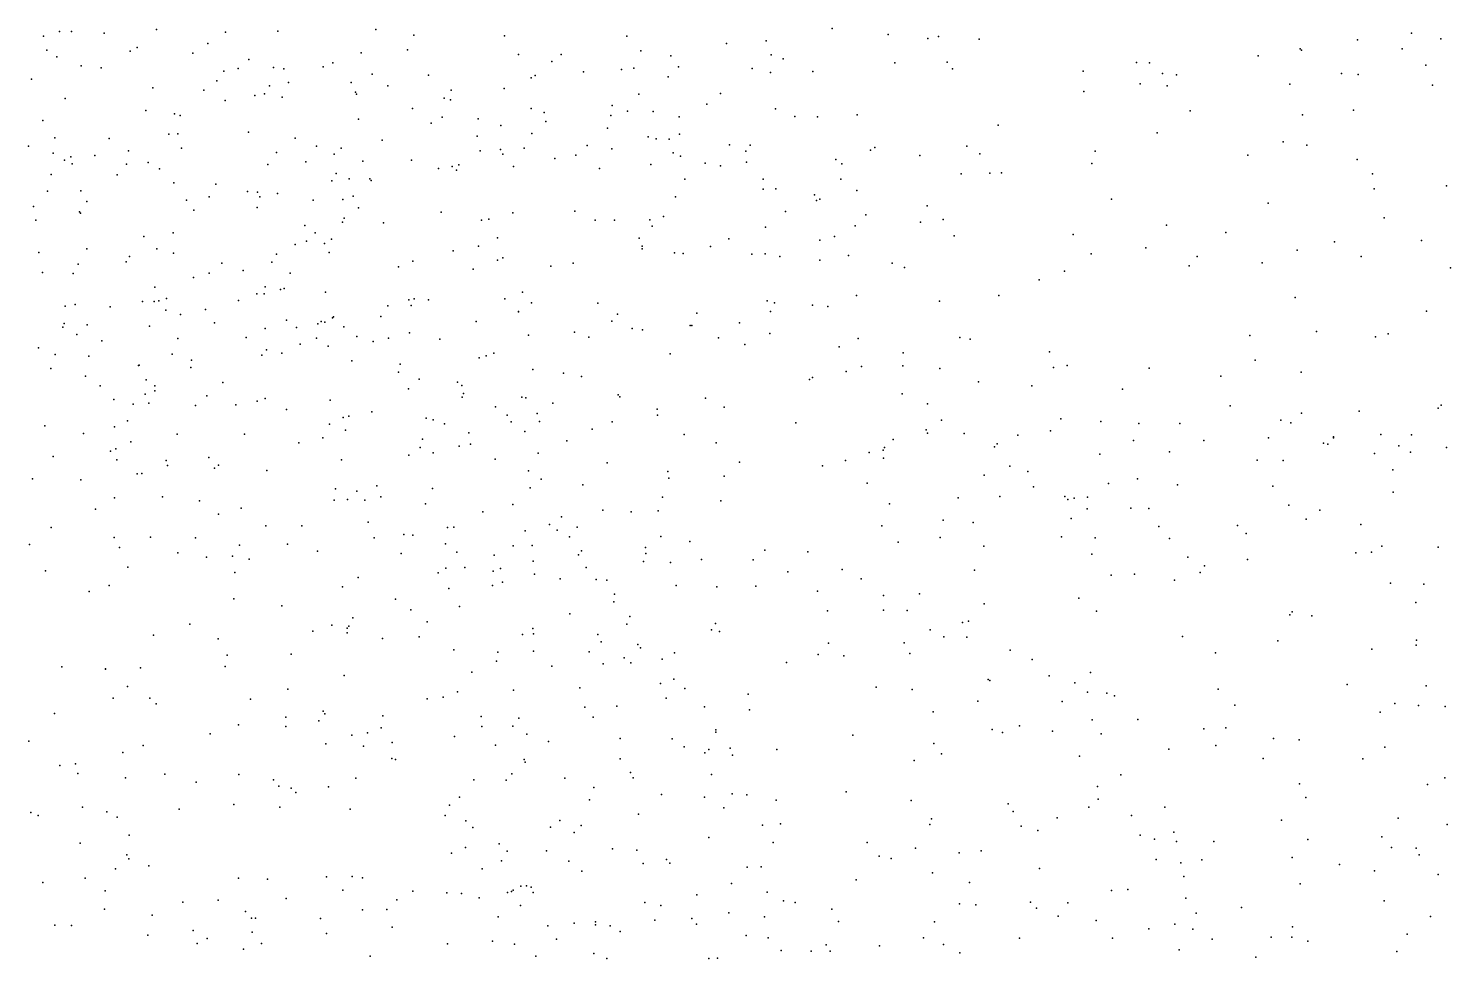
# Model space of a CAD drawing. Header units: metres. Extents: x -25 to 25, y -27.8 to 27.8.
# Drawn here: x 14.863 to 17.512, y 8.701 to 10.435 of the extents above; entities that cross this region are included whole.
import ezdxf

# ---------------------------------------------------------------- set-up
doc = ezdxf.new("R2010")
doc.units = ezdxf.units.M

msp = doc.modelspace()

# ---------------------------------------------------------------- linework, layer by layer
for p in [(14.891, 10.421, 4.3318), (14.9208, 10.4297, -9.9982), (14.9428, 10.4292, -16.7539), (15.004, 10.4265, -17.5155), (15.1013, 10.4331, -10.745), (15.23, 10.428, -5.9425), (15.3275, 10.4301, 8.8408), (15.5097, 10.4331, 8.1303), (15.5806, 10.4228, 4.6636), (15.7498, 10.4216, -7.2719), (15.9776, 10.421, 18.0056), (16.2369, 10.4119, -18.0218), (16.3603, 10.4352, -9.807), (16.4645, 10.424, 12.1313), (16.5381, 10.4167, 9.7326), (16.5579, 10.4201, -11.3691), (16.6336, 10.4154, -18.0375), (17.3386, 10.4142, -4.1827), (17.4392, 10.4262, -8.3519), (17.4939, 10.416, -17.8602), (14.8969, 10.3945, 7.6093), (15.0524, 10.3926, -10.1964), (15.0653, 10.3996, 12.1684), (15.1691, 10.3893, -6.8103), (15.1969, 10.407, -7.0519), (15.4824, 10.3898, -17.9076), (15.5691, 10.3954, 8.4502), (15.7759, 10.3868, 11.7725), (15.8555, 10.3865, -2.0543), (16.0034, 10.3936, 11.7912), (16.0596, 10.3841, -8.397), (16.1632, 10.4074, -12.9947), (16.2464, 10.3862, 11.9219), (17.1536, 10.3841, 4.1818), (17.232, 10.3969, 10.2062), (17.234, 10.3944, -11.5336), (17.4216, 10.397, -11.8712), (14.9157, 10.3821, -13.904), (14.9611, 10.3657, 12.0446), (14.9986, 10.3619, 19.5396), (15.2533, 10.3608, 9.2928), (15.2735, 10.3773, 12.9529), (15.3195, 10.3623, 11.5776), (15.3386, 10.36, 12.7093), (15.4117, 10.3635, -7.3885), (15.4302, 10.3709, -6.4386), (15.8378, 10.3736, 17.282), (15.9677, 10.3588, 18.1986), (15.9907, 10.3611, -1.0419), (16.0738, 10.3634, -13.4908), (16.2108, 10.3605, 4.3504), (16.2688, 10.3783, -12.5001), (16.4768, 10.3708, 4.1024), (16.5741, 10.3726, -5.8757), (16.584, 10.3601, -12.2089), (16.9267, 10.3717, 4.1241), (16.9511, 10.3708, -4.5529), (17.4661, 10.3666, -3.2054), (14.8685, 10.3408, 15.4794), (15.2139, 10.3377, -6.5702), (15.2271, 10.3556, 9.125), (15.3473, 10.3346, 16.0159), (15.4641, 10.3347, 8.745), (15.5029, 10.3499, -1.4307), (15.6084, 10.3482, -6.2046), (15.7994, 10.3428, -6.4141), (15.807, 10.3473, -8.5525), (15.8971, 10.3546, -18.0221), (16.0544, 10.3447, -6.7712), (16.2452, 10.3529, 9.6964), (16.3239, 10.3552, -1.2073), (16.8274, 10.3558, -11.4718), (16.9338, 10.3318, -18.1423), (16.9756, 10.3511, -12.0676), (17.0016, 10.349, -9.4999), (17.2124, 10.3313, 12.4364), (17.3087, 10.3514, -12.134), (17.3398, 10.3492, -18.0028), (15.0947, 10.3246, -17.6783), (15.1896, 10.3201, 13.1311), (15.2843, 10.3099, -17.8187), (15.3027, 10.3132, 8.9668), (15.312, 10.3282, 7.7726), (15.3356, 10.3072, 12.4937), (15.4723, 10.3166, -1.1231), (15.4742, 10.3124, 7.8899), (15.5324, 10.3285, 9.4708), (15.6372, 10.3049, -7.4988), (15.6502, 10.3204, 19.2667), (15.749, 10.3233, -8.0661), (15.9999, 10.3128, 17.638), (16.1519, 10.3141, -9.734), (16.8285, 10.3175, 9.8678), (16.9839, 10.3282, -11.6683), (17.4781, 10.3294, -3.7461), (14.9312, 10.3046, 11.3397), (15.0818, 10.2821, 13.2624), (15.2294, 10.3009, -6.2167), (15.5782, 10.2861, 17.0079), (15.6489, 10.3024, -8.334), (15.7992, 10.2862, -10.7327), (15.8236, 10.2784, 19.0454), (15.95, 10.2913, -7.9068), (15.9788, 10.2807, -7.3384), (16.0268, 10.2803, 17.9129), (16.1266, 10.294, -12.6904), (16.2543, 10.2855, -8.6219), (17.027, 10.2813, -9.174), (17.3312, 10.2828, 4.1296), (14.8898, 10.2633, 13.4329), (15.135, 10.2762, 4.5653), (15.1453, 10.2732, 15.6712), (15.4778, 10.2658, 16.8137), (15.6131, 10.2585, 7.9877), (15.6335, 10.2699, 11.7281), (15.7004, 10.2668, -10.2967), (15.743, 10.254, -7.7611), (15.8269, 10.2618, -13.6037), (15.9477, 10.2727, 18.5833), (16.0751, 10.2707, 4.4962), (16.2904, 10.2709, -5.7166), (16.3328, 10.2704, -8.1963), (16.4067, 10.2744, -5.3154), (16.6691, 10.255, -18.3491), (17.2361, 10.2741, -4.3916), (14.912, 10.231, -17.1585), (15.0134, 10.2298, -10.0109), (15.1246, 10.2378, -10.4889), (15.1411, 10.2385, -7.3573), (15.2731, 10.2421, -13.7738), (15.36, 10.2305, 4.6571), (15.5218, 10.2269, -13.6774), (15.6985, 10.2341, 8.4488), (15.8005, 10.2395, -8.8379), (15.9415, 10.2491, -5.9109), (16.0171, 10.2329, -9.543), (16.0324, 10.2293, 11.7856), (16.0561, 10.2289, -12.9343), (16.0759, 10.2382, -13.1615), (16.9654, 10.2404, 9.9507), (14.8629, 10.2155, -5.9891), (14.9091, 10.2027, -11.068), (15.0492, 10.207, -6.452), (15.1477, 10.212, 7.5856), (15.3252, 10.2041, 15.9114), (15.3995, 10.2156, 12.8564), (15.4324, 10.201, 12.6117), (15.4455, 10.2118, 16.4433), (15.7042, 10.2068, 8.1115), (15.7422, 10.2093, 17.1588), (15.7468, 10.201, -9.4849), (15.7864, 10.2121, -9.8208), (15.8826, 10.1987, -9.1232), (15.9035, 10.217, 9.6017), (15.9494, 10.2108, -7.6104), (16.0637, 10.2031, -6.5249), (16.1686, 10.2185, -18.2281), (16.1994, 10.2065, -8.8345), (16.2075, 10.2179, -6.9909), (16.4312, 10.2084, -4.9328), (16.4395, 10.2135, -8.4228), (16.6106, 10.2155, -11.8539), (16.6352, 10.2013, 12.2921), (16.85, 10.2064, 12.4051), (17.1341, 10.199, -18.3433), (17.1998, 10.2236, 10.107), (17.2444, 10.2173, -8.6912), (14.9303, 10.1899, -6.9207), (14.9419, 10.1957, -6.1894), (14.9443, 10.1828, 7.436), (14.9864, 10.1981, -7.1859), (15.0454, 10.182, -13.8672), (15.0857, 10.1851, -10.7185), (15.1069, 10.1734, 12.0897), (15.3086, 10.1816, 11.5547), (15.3794, 10.1863, 16.0811), (15.4855, 10.1878, -8.4524), (15.5764, 10.1896, 19.4067), (15.6267, 10.174, -9.301), (15.6519, 10.1778, -8.9859), (15.6644, 10.181, 8.625), (15.7665, 10.178, 11.7337), (15.8437, 10.1928, -0.9571), (15.9265, 10.1743, 17.3837), (16.0223, 10.1813, 18.2264), (16.0778, 10.1969, -9.3436), (16.1233, 10.1843, -11.2102), (16.1518, 10.1788, -7.718), (16.2002, 10.1861, 11.8744), (16.3671, 10.1911, -1.5835), (16.378, 10.183, 12.0712), (16.5236, 10.1984, -11.4792), (16.8434, 10.1835, -4.6846), (17.3378, 10.191, 12.4706), (14.905, 10.1632, -9.7974), (15.028, 10.1623, 13.3841), (15.1338, 10.1474, -10.2987), (15.4279, 10.1512, -7.7966), (15.4362, 10.1649, -8.1919), (15.4605, 10.155, 9.3785), (15.4989, 10.1547, -1.738), (15.5015, 10.1518, 7.7731), (15.6601, 10.171, -10.0024), (16.0857, 10.1541, 9.6642), (16.2314, 10.154, -6.7098), (16.376, 10.1541, -5.1317), (16.6, 10.1641, -4.7826), (16.6538, 10.1657, -9.6257), (16.6752, 10.1658, 9.7596), (17.3666, 10.1643, -18.3922), (14.8983, 10.1319, 15.3432), (14.9608, 10.1323, 11.3434), (15.1994, 10.1216, 13.2641), (15.2118, 10.1451, -7.5485), (15.2708, 10.1314, 15.7393), (15.2894, 10.1303, 12.2262), (15.2937, 10.1213, -1.1711), (15.3268, 10.1275, -1.4267), (15.4677, 10.1224, 8.8902), (16.0679, 10.1211, 17.8648), (16.2317, 10.1357, -5.5062), (16.255, 10.1362, -2.0091), (16.3269, 10.125, 9.691), (16.4062, 10.133, -9.432), (17.3698, 10.1363, 10.1578), (17.5043, 10.1419, 12.4987), (14.8721, 10.103, 7.2601), (14.9578, 10.0936, 11.9524), (14.9719, 10.1126, 19.5408), (15.1572, 10.1151, 11.4702), (15.1708, 10.0967, 19.5476), (15.2888, 10.1015, 7.5961), (15.3932, 10.1153, 13.03), (15.4484, 10.1165, 16.6593), (15.4779, 10.1007, 12.4707), (15.6317, 10.0929, 11.6862), (15.8807, 10.0943, -13.3631), (16.2729, 10.0941, -9.0933), (16.3309, 10.1143, -1.0726), (16.3372, 10.117, -7.862), (16.5368, 10.1045, -8.2092), (16.8804, 10.1167, -9.618), (17.1724, 10.1093, 12.5119), (14.8765, 10.0777, -11.4324), (14.9601, 10.0909, -17.382), (15.378, 10.0678, -17.8548), (15.448, 10.0738, -9.4883), (15.4508, 10.0813, -10.2189), (15.5242, 10.0727, 12.8168), (15.7067, 10.078, 9.5006), (15.7206, 10.0794, -18.0343), (15.7654, 10.0912, 8.3379), (15.9183, 10.0776, 19.0017), (15.9545, 10.0779, 11.7304), (16.0201, 10.0784, -0.9144), (16.0248, 10.0664, 18.4344), (16.0458, 10.0846, -6.2597), (16.4031, 10.0671, -1.3818), (16.4228, 10.0876, -11.7989), (16.5247, 10.0743, -8.5973), (16.5668, 10.0788, 12.2183), (16.9826, 10.0684, 9.9528), (17.388, 10.0821, -4.4774), (15.078, 10.0473, 15.383), (15.1327, 10.0542, 7.4952), (15.3969, 10.0544, -8.7301), (15.4277, 10.0425, 16.4033), (15.7366, 10.045, 8.0133), (16.0002, 10.0442, 18.645), (16.1676, 10.0428, -12.3217), (16.2356, 10.0647, -7.3731), (16.337, 10.0408, -18.4926), (16.3643, 10.0475, -6.909), (16.5874, 10.0485, -18.5675), (16.809, 10.0514, 9.8443), (17.0936, 10.0546, 4.0323), (17.4575, 10.0402, 3.7898), (14.882, 10.0173, 4.2751), (14.9715, 10.0246, -10.9005), (15.102, 10.0245, 12.0404), (15.1331, 10.016, -10.5341), (15.3247, 10.0143, 19.5457), (15.36, 10.0322, 9.0286), (15.3808, 10.0387, 9.3015), (15.4141, 10.0345, 16.1891), (15.4231, 10.0173, -9.9063), (15.6539, 10.0206, 19.4084), (15.7014, 10.0291, -1.9794), (16.0058, 10.0244, -12.7343), (16.0062, 10.0292, 17.6084), (16.0664, 10.0167, 4.4538), (16.0827, 10.0155, -6.0257), (16.1336, 10.029, -2.2401), (16.2106, 10.0144, 9.6762), (16.2355, 10.0151, -6.5306), (16.8426, 10.0153, 4.1614), (16.9445, 10.0263, 12.4413), (17.2262, 10.0217, -4.6698), (17.2955, 10.0376, 12.5903), (14.9553, 9.9958, 15.2307), (15.045, 10.0002, 11.4047), (15.0512, 10.0101, -11.5543), (15.223, 9.9977, 15.4651), (15.3165, 9.9994, 13.2437), (15.5522, 9.9909, 9.4108), (15.5787, 10.0017, 12.5636), (15.7365, 10.0033, 4.6232), (15.7466, 10.0073, -11.0368), (15.836, 9.9923, 17.2956), (15.8777, 9.9975, -2.1512), (16.2628, 10.0099, 4.2968), (16.337, 10.0033, 11.9887), (16.3903, 10.012, -1.7025), (16.472, 9.9979, 9.7039), (16.495, 9.9896, -8.788), (17.0253, 9.9928, -18.6269), (17.0399, 10.0099, -9.2654), (17.1608, 9.9985, 10.0381), (17.3452, 10.0103, -8.7643), (17.5119, 9.989, -18.648), (14.8888, 9.98, 13.7143), (14.9465, 9.9784, -11.1988), (15.1705, 9.971, -11.7845), (15.1996, 9.9791, -7.8409), (15.2626, 9.9837, -10.0433), (15.3507, 9.9791, 12.1821), (15.6911, 9.9862, 8.6856), (16.7458, 9.9666, -4.8799), (16.7928, 9.9825, -9.4721), (15.0986, 9.9531, 14.0654), (15.2883, 9.9403, -9.2015), (15.3018, 9.9406, -9.629), (15.3041, 9.9533, 7.5488), (15.3326, 9.9484, 15.6235), (15.3395, 9.9507, -13.6688), (15.4164, 9.9438, 16.0176), (15.7829, 9.9435, 9.5131), (16.4053, 9.9377, -5.3105), (16.6704, 9.9373, -8.3208), (14.9311, 9.9178, 11.9022), (14.9498, 9.9208, 6.9761), (15.0152, 9.9161, 7.2203), (15.0752, 9.9265, -9.8734), (15.0971, 9.9263, 14.2748), (15.1057, 9.9273, -1.3003), (15.1189, 9.9102, 11.5103), (15.12, 9.9318, 13.6219), (15.1927, 9.9113, -8.2883), (15.254, 9.9278, 13.938), (15.5326, 9.9179, -17.8995), (15.5714, 9.9293, 7.7371), (15.5755, 9.9187, -13.4275), (15.5815, 9.9314, 12.4005), (15.6079, 9.9295, -0.7937), (15.7505, 9.9309, -13.2216), (15.776, 9.9078, 8.5259), (15.7998, 9.9235, 8.3704), (15.9234, 9.9232, 17.4388), (16.2392, 9.9275, -11.3966), (16.2453, 9.9075, -11.9917), (16.2523, 9.9238, 11.8431), (16.3235, 9.9194, -11.6203), (16.3519, 9.917, -7.5131), (16.5601, 9.927, -5.1122), (17.2227, 9.9334, -18.69), (17.4668, 9.9083, 12.7093), (14.9297, 9.8854, -17.2347), (14.9723, 9.8827, 19.5451), (15.1459, 9.9019, 15.214), (15.2095, 9.8865, -8.697), (15.3438, 9.8915, 15.475), (15.4022, 9.8849, 14.1101), (15.4083, 9.8888, -11.7243), (15.415, 9.8874, 15.7462), (15.4292, 9.8956, -10.9926), (15.4314, 9.8974, 16.2752), (15.5196, 9.8985, -1.8613), (15.697, 9.8892, 12.6659), (15.7758, 9.9067, 8.0891), (15.9495, 9.8895, 9.5523), (15.9601, 9.9024, 19.0022), (16.0953, 9.8814, 18.0246), (16.0984, 9.8812, 11.7354), (16.1081, 9.9045, 9.6048), (16.1872, 9.8867, -5.8804), (14.927, 9.8781, -7.6178), (14.9531, 9.865, 6.7353), (15.0881, 9.8801, -12.0066), (15.1411, 9.8571, 14.445), (15.2682, 9.8591, 15.3039), (15.3041, 9.8762, 13.5182), (15.3621, 9.878, 13.7601), (15.3993, 9.8578, 9.0946), (15.4504, 9.879, -11.4514), (15.4745, 9.8608, 12.1855), (15.5333, 9.8576, 11.6745), (15.5728, 9.8678, 17.014), (15.6294, 9.8561, 13.0322), (15.7946, 9.8637, -18.0984), (15.88, 9.8688, -0.7382), (15.9069, 9.8598, 11.6789), (15.9876, 9.8759, 17.6027), (16.0065, 9.8737, 18.7616), (16.1482, 9.8582, -18.5065), (16.2439, 9.8665, -0.7534), (16.4085, 9.8572, -7.3068), (16.5981, 9.8592, -7.8678), (16.6171, 9.8562, -18.6865), (17.1379, 9.8627, 12.6334), (17.2619, 9.8704, -8.9663), (17.3721, 9.8602, -4.8023), (17.3957, 9.8662, 10.116), (14.8819, 9.8398, -18.2154), (14.9998, 9.853, 15.0857), (15.1308, 9.8278, 19.5749), (15.3062, 9.8362, 19.5669), (15.3351, 9.8302, 4.5177), (15.3691, 9.8467, 9.2664), (15.4212, 9.8429, 13.3975), (15.5049, 9.8519, -11.2471), (15.73, 9.8299, 7.9268), (16.0582, 9.8287, 17.809), (16.1974, 9.8458, -6.1379), (16.3728, 9.8419, 11.9505), (16.4921, 9.8303, -1.068), (16.7648, 9.8321, -9.2667), (14.9049, 9.8015, 14.5394), (14.9125, 9.8277, 11.3998), (14.9752, 9.8244, -17.741), (15.0677, 9.807, 11.905), (15.0691, 9.8076, 6.8798), (15.1652, 9.8034, -10.8366), (15.1664, 9.8169, -9.3639), (15.2975, 9.8259, -17.7343), (15.4654, 9.8158, 15.8827), (15.5554, 9.8097, 19.5085), (15.7023, 9.821, 11.6704), (15.7153, 9.8247, 8.712), (16.4148, 9.805, -5.5088), (16.4914, 9.806, -0.849), (16.5605, 9.8014, 9.6948), (16.772, 9.8031, 9.7825), (16.7978, 9.8067, -5.0425), (16.9506, 9.8018, 12.5205), (17.148, 9.8166, -9.1556), (14.969, 9.7873, 4.156), (15.0823, 9.7805, -8.1469), (15.2251, 9.7751, -0.8775), (15.5525, 9.7942, 4.5393), (15.5908, 9.7815, 13.2262), (15.6624, 9.7757, -13.1074), (15.8025, 9.7995, 17.3267), (15.8594, 9.7925, -12.8459), (15.893, 9.7867, 19.1907), (16.3177, 9.7811, -6.4091), (16.3234, 9.7844, -2.081), (16.386, 9.7959, 9.6361), (16.6328, 9.7764, -8.9837), (17.0837, 9.7869, 4.1568), (17.2336, 9.7947, 10.0192), (14.9965, 9.7689, -1.1224), (15.0801, 9.7538, 6.7245), (15.0984, 9.7689, 7.1851), (15.0984, 9.7594, -13.7547), (15.1949, 9.7501, 4.3589), (15.5711, 9.7634, 13.7784), (15.6702, 9.7694, 12.3209), (15.6734, 9.7548, 17.1779), (15.9611, 9.7525, -12.641), (16.4901, 9.7542, -1.5812), (16.7319, 9.7689, -8.0664), (16.9011, 9.7631, -18.7572), (15.0218, 9.7435, -18.0058), (15.0581, 9.7346, -8.6175), (15.0871, 9.7365, 14.9909), (15.1743, 9.7323, 7.3801), (15.249, 9.7335, 11.6636), (15.2888, 9.7404, 7.494), (15.3036, 9.7452, 14.5367), (15.3433, 9.7251, 11.972), (15.4247, 9.7426, 16.4457), (15.6705, 9.748, -11.4347), (15.7327, 9.7298, 13.0419), (15.7818, 9.7482, 12.8631), (15.7896, 9.7464, 9.4546), (15.8394, 9.7366, 8.4581), (15.9643, 9.7483, 9.4734), (16.0341, 9.7257, 9.2415), (16.1238, 9.7461, -12.2197), (16.1586, 9.7295, 9.4732), (16.5375, 9.7354, -1.3507), (17.1012, 9.7315, 9.9127), (17.4891, 9.7272, 9.1204), (17.4942, 9.7327, 9.3466), (15.0474, 9.7037, 11.5942), (15.4234, 9.6978, 16.6086), (15.4492, 9.7097, 14.4706), (15.4599, 9.7127, 9.2027), (15.5024, 9.7204, -13.2701), (15.6039, 9.7087, 11.7095), (15.6165, 9.7057, 13.5973), (15.638, 9.6984, 14.2107), (15.7546, 9.7142, 8.8332), (15.7618, 9.7019, 9.2941), (15.8105, 9.7176, 8.3055), (15.8147, 9.7023, 12.5778), (15.9504, 9.7019, 19.0723), (16.0348, 9.7145, 8.9502), (16.2924, 9.7002, 9.3427), (16.5636, 9.7049, 12.1005), (16.7858, 9.7077, 12.3985), (16.8605, 9.7028, 4.3271), (16.9311, 9.6989, -9.1832), (17.0075, 9.6988, 12.6291), (17.1959, 9.7052, -5.0783), (17.2142, 9.7, -18.8642), (17.2345, 9.7183, 4.0173), (17.3417, 9.7216, 9.418), (14.8937, 9.6944, 6.4042), (14.9657, 9.6801, 19.5352), (15.0232, 9.6925, 14.6781), (15.1399, 9.679, -1.7538), (15.2651, 9.6787, 15.0726), (15.4111, 9.6722, -0.7285), (15.4532, 9.6864, 7.6293), (15.5971, 9.6694, 9.0824), (15.683, 9.6815, 13.9503), (15.7876, 9.6839, 4.3605), (15.9129, 9.6881, 17.5589), (16.0843, 9.6785, -2.1659), (16.4734, 9.6692, -18.7216), (16.5354, 9.6871, -7.0021), (16.5379, 9.6805, 9.5281), (16.6058, 9.6801, -7.7363), (16.7057, 9.6769, 9.6056), (16.7668, 9.6853, -5.6743), (17.1728, 9.672, 9.0862), (17.2938, 9.672, -9.0569), (17.294, 9.6737, 9.9249), (17.3823, 9.6782, 12.8263), (17.4393, 9.6777, 10.0363), (15.0159, 9.6474, -8.8831), (15.0259, 9.6515, -9.488), (15.0536, 9.6647, 11.8107), (15.3664, 9.6625, 19.5481), (15.5924, 9.6542, 12.1254), (15.6168, 9.6443, 7.8049), (15.6653, 9.6567, 13.4527), (15.6864, 9.66, 13.7363), (15.8124, 9.6435, 19.2784), (15.8655, 9.6665, 8.6196), (16.1441, 9.6626, -11.9889), (16.4289, 9.6447, -1.9286), (16.4551, 9.6493, -5.9906), (16.4575, 9.6543, 9.2718), (16.6627, 9.6553, 12.2203), (16.6672, 9.6612, -0.9793), (16.9213, 9.6673, 9.6799), (16.9881, 9.6459, 9.3489), (17.0523, 9.6669, 9.5172), (17.2753, 9.6619, 8.9639), (17.2833, 9.6604, 9.7098), (17.3701, 9.6428, -5.4329), (17.4158, 9.6572, 3.6027), (17.4374, 9.6456, 9.7172), (17.5041, 9.6539, -0.2745), (14.909, 9.6372, -7.9055), (15.0278, 9.6308, -9.1522), (15.1194, 9.6299, 19.5504), (15.1222, 9.6204, -13.5715), (15.1987, 9.6356, 14.9277), (15.2168, 9.6209, 7.0318), (15.4458, 9.6312, 15.2344), (15.5712, 9.6396, 4.3555), (15.732, 9.6325, -11.62), (15.9409, 9.6252, -0.592), (16.1876, 9.627, -0.6488), (16.3417, 9.6197, 8.8195), (16.3846, 9.6301, 11.8432), (16.4558, 9.6344, 9.0163), (16.6908, 9.6196, -18.7765), (16.8585, 9.6415, 9.541), (17.1514, 9.6305, -5.5121), (17.2001, 9.6299, 12.799), (14.8703, 9.5957, 11.633), (14.9605, 9.5941, -8.3487), (15.0656, 9.6051, -18.2434), (15.0741, 9.6055, 6.4838), (15.2095, 9.6156, 4.1419), (15.3071, 9.6113, -13.3868), (15.7943, 9.6107, 12.3635), (15.8179, 9.5948, 13.0778), (16.0542, 9.6096, 18.0536), (16.0555, 9.5967, 18.4032), (16.159, 9.6006, 11.7207), (16.6432, 9.6025, 9.3451), (16.7242, 9.6092, -0.7648), (16.9289, 9.5955, 9.1159), (17.4045, 9.6126, 8.8305), (15.4351, 9.5773, 16.7577), (15.4748, 9.5724, 14.603), (15.5119, 9.5829, 11.7819), (15.6158, 9.5774, 17.2073), (15.7976, 9.5788, -18.2095), (15.8954, 9.5843, 12.855), (16.4249, 9.5878, -0.6693), (16.6726, 9.5629, -6.0376), (16.7349, 9.5806, 9.1834), (16.8745, 9.587, -8.9105), (17.003, 9.5846, -5.7823), (17.1811, 9.5819, 8.8603), (17.4052, 9.5706, -5.6433), (14.9877, 9.5392, -18.7781), (15.023, 9.5603, -0.8535), (15.1128, 9.5621, 3.8246), (15.1814, 9.5547, -18.0191), (15.2589, 9.5411, 6.7494), (15.4326, 9.5562, 16.5131), (15.4571, 9.5574, 4.1821), (15.4892, 9.5558, -17.9219), (15.5194, 9.5621, 11.9702), (15.6022, 9.5489, 14.5063), (15.7651, 9.5477, 8.1671), (15.9328, 9.5373, 12.6914), (16.044, 9.5618, -18.5295), (16.1524, 9.5546, -11.6665), (16.4671, 9.549, -6.4274), (16.595, 9.5601, 8.9447), (16.7934, 9.5627, -8.0335), (16.7993, 9.5571, 9.0096), (16.811, 9.5594, 12.4937), (16.8353, 9.5398, -1.0507), (16.8359, 9.5614, -8.4225), (16.9164, 9.5409, -0.6845), (16.9501, 9.5404, 8.8706), (17.2107, 9.5464, -5.746), (17.2685, 9.5373, -0.6206), (15.2167, 9.5296, -0.7415), (15.496, 9.5147, 7.7261), (15.7093, 9.534, 19.3594), (15.8334, 9.5105, 13.2907), (15.8559, 9.5246, 8.3971), (15.9853, 9.5344, -11.5073), (16.0361, 9.5363, -12.4571), (16.567, 9.5186, -6.2362), (16.6228, 9.5144, 8.7468), (16.8054, 9.5219, 8.8192), (17.243, 9.5204, -19.0474), (17.3445, 9.5104, 8.6647), (14.9051, 9.505, -8.1285), (15.0226, 9.4866, 19.5202), (15.0904, 9.487, -19.0184), (15.1742, 9.4856, 6.5127), (15.3051, 9.508, 7.5571), (15.3724, 9.5078, 19.5232), (15.5066, 9.4856, 17.0465), (15.5621, 9.4919, -0.5299), (15.579, 9.4909, 16.238), (15.6434, 9.505, 16.0154), (15.6555, 9.5059, 17.3425), (15.7879, 9.4987, 14.2378), (15.8479, 9.4999, 13.6389), (15.8709, 9.4876, 13.8396), (15.8853, 9.5055, 17.6618), (16.0408, 9.4882, 4.1885), (16.4526, 9.5078, 4.369), (16.5614, 9.4864, 8.606), (16.7869, 9.4878, -1.3803), (16.8502, 9.4856, -18.8528), (16.9682, 9.5068, -6.0106), (16.9885, 9.4842, -8.7253), (17.1148, 9.5085, 8.7162), (17.1311, 9.4941, -0.8773), (14.8646, 9.4731, -8.5818), (15.0327, 9.4674, -13.3993), (15.1411, 9.4576, -18.3923), (15.2558, 9.4719, -1.912), (15.3455, 9.4739, 14.7879), (15.4014, 9.461, 3.8844), (15.6398, 9.4743, -2.0252), (15.6607, 9.4591, -18.0996), (15.7656, 9.471, 12.2039), (15.8014, 9.4716, 4.0836), (15.8932, 9.4612, 12.3978), (16.0124, 9.4674, 11.7023), (16.095, 9.479, -12.1591), (16.2346, 9.4629, 4.2702), (16.3149, 9.4595, -18.695), (16.4827, 9.4779, 11.8496), (16.6428, 9.4701, 12.1026), (17.3353, 9.4578, -1.073), (17.3649, 9.4589, -0.2006), (17.384, 9.4702, 3.8571), (17.4887, 9.4682, 0.1634), (15.048, 9.4308, 6.344), (15.1945, 9.4499, -18.8172), (15.2427, 9.4516, 7.3889), (15.2742, 9.4462, 7.1318), (15.5574, 9.4565, 15.2691), (15.6757, 9.4307, 16.3501), (15.7302, 9.4531, 11.753), (15.8032, 9.4422, 16.1374), (15.8873, 9.4539, 14.005), (16.0085, 9.4414, 18.4418), (16.0127, 9.4566, 18.2219), (16.0588, 9.4398, 16.2699), (16.1165, 9.4452, -11.8448), (16.2129, 9.4448, 16.3491), (16.844, 9.4552, 8.6182), (17.0223, 9.4494, -1.13), (17.0534, 9.4334, -0.5572), (17.1336, 9.4456, 12.8187), (14.8946, 9.4245, 6.2093), (15.2471, 9.421, 3.5983), (15.4769, 9.412, 16.6496), (15.626, 9.4203, 3.9162), (15.6402, 9.4294, 8.0049), (15.7287, 9.4236, 17.5338), (15.7424, 9.4286, 14.4113), (15.8055, 9.4183, 19.2059), (15.8532, 9.4092, -2.0648), (15.9018, 9.4302, 13.441), (15.9205, 9.4082, 19.0062), (15.9403, 9.4071, 13.1472), (16.2774, 9.4222, 16.1459), (16.3789, 9.4268, 8.455), (16.4142, 9.4094, 16.272), (16.6251, 9.4252, -1.8054), (16.88, 9.4162, -6.1963), (16.9234, 9.4183, 12.678), (16.9977, 9.4068, 8.5225), (17.0457, 9.4212, 4.2706), (14.9761, 9.3859, 3.4154), (15.0135, 9.3969, -19.3051), (15.4479, 9.3946, -13.0567), (15.6457, 9.3913, 11.9505), (15.7274, 9.3968, 8.2295), (15.7462, 9.403, 15.7619), (15.9545, 9.3805, 16.5192), (16.0696, 9.3971, 8.4271), (16.1453, 9.3941, 16.5565), (16.2179, 9.3956, 11.7187), (16.3325, 9.3865, 16.5337), (16.4556, 9.378, 16.113), (16.5226, 9.3815, -7.1508), (17.4002, 9.4011, -19.291), (17.462, 9.3994, 3.3456), (15.2452, 9.3723, -12.2633), (15.3347, 9.3591, 6.9291), (15.5468, 9.3715, 17.3025), (15.5753, 9.3516, -12.0758), (15.6658, 9.3577, 19.3259), (15.9534, 9.3663, -18.44), (16.4555, 9.3511, 8.3386), (16.643, 9.3627, 8.4042), (16.8197, 9.3734, -1.6394), (17.4471, 9.365, 12.8957), (15.1636, 9.325, 7.5236), (15.4669, 9.3363, 17.0874), (15.6057, 9.3293, 14.6137), (15.8712, 9.3438, 14.2752), (15.9778, 9.3251, 18.6968), (15.9831, 9.3388, 13.3006), (16.1428, 9.3258, 15.8436), (16.3513, 9.3499, 15.982), (16.5, 9.3504, 16.4613), (16.603, 9.3279, -7.6558), (16.6139, 9.3307, 16.3167), (16.8524, 9.3493, 8.4197), (17.2125, 9.342, -8.7928), (17.2167, 9.3477, -1.4017), (17.2535, 9.3405, 4.0825), (15.0956, 9.3043, 19.4978), (15.3928, 9.3116, 7.7871), (15.4278, 9.3232, -2.006), (15.4564, 9.3084, -18.1912), (15.4568, 9.3172, 14.9707), (15.4598, 9.3213, 14.7614), (15.591, 9.3015, 15.2079), (15.7832, 9.3058, 16.6004), (15.8027, 9.3167, -18.2621), (15.8039, 9.3066, 3.9125), (15.9237, 9.3057, 16.6856), (16.1351, 9.3142, -18.5852), (16.1503, 9.3111, 16.7534), (16.5424, 9.314, -6.7169), (16.5682, 9.3014, 16.0064), (16.6106, 9.3008, -0.6549), (17.0123, 9.3018, -8.4477), (15.2163, 9.2976, 7.3702), (15.5226, 9.2978, -0.3775), (15.6555, 9.2772, 11.8414), (15.7375, 9.2728, -0.3657), (15.8036, 9.2747, 14.4207), (15.9076, 9.2735, 17.9702), (15.9298, 9.2918, 12.3373), (15.9978, 9.2871, 11.7136), (16.003, 9.2808, -12.5152), (16.3534, 9.2894, 15.836), (16.4944, 9.2897, 16.6798), (16.6916, 9.2765, 16.173), (17.19, 9.2939, -6.1311), (17.365, 9.2783, -8.9354), (17.4476, 9.2855, 2.9933), (17.4485, 9.295, 3.6784), (15.2293, 9.246, -13.1134), (15.233, 9.2672, 7.6797), (15.3521, 9.2691, -19.1652), (15.7345, 9.256, 12.0372), (15.8378, 9.2466, 12.1613), (15.9335, 9.251, 18.8525), (15.9724, 9.2618, 18.3366), (15.985, 9.253, -0.4581), (16.0434, 9.2596, 13.0579), (16.0662, 9.2714, 15.7137), (16.2752, 9.2536, 16.8245), (16.3337, 9.2682, 8.1855), (16.3818, 9.2655, -2.024), (16.5049, 9.2699, -7.3962), (16.7323, 9.2587, 8.1981), (17.0739, 9.2714, 12.822), (14.9254, 9.245, -10.0443), (15.0062, 9.241, -13.2095), (15.0065, 9.2417, -1.8772), (15.0715, 9.2433, -12.2899), (15.4513, 9.2292, 7.9646), (15.6889, 9.2352, 17.6838), (16.0648, 9.2225, -12.0238), (16.6507, 9.2217, 15.8905), (16.6535, 9.2197, -1.8668), (16.764, 9.2286, -18.8517), (16.8415, 9.2349, 12.6051), (15.0474, 9.2087, 6.2496), (15.3459, 9.2035, 6.8061), (15.6622, 9.1985, 19.2376), (15.7663, 9.2019, 15.413), (15.8902, 9.206, -11.7656), (16.0404, 9.2141, 14.0123), (16.0857, 9.2049, 12.907), (16.2033, 9.1942, 8.1234), (16.4422, 9.2076, -18.7013), (16.5088, 9.2032, 15.7926), (16.8119, 9.2154, -8.086), (16.8355, 9.1979, -6.4635), (16.8717, 9.1964, 4.3215), (17.0791, 9.2039, -1.6617), (17.3192, 9.2122, -0.2287), (17.4667, 9.2097, 0.0977), (15.021, 9.1871, 3.2603), (15.0893, 9.187, -19.4994), (15.1011, 9.1765, 7.6932), (15.2766, 9.1847, -0.3826), (15.6056, 9.1856, 16.7078), (15.6357, 9.189, -12.8283), (15.899, 9.17, 16.8607), (15.9586, 9.1717, 18.5738), (16.0509, 9.1866, -12.271), (16.1221, 9.1706, 4.1008), (16.6313, 9.181, 11.8836), (16.7887, 9.1806, 16.4221), (16.8858, 9.1913, 8.1489), (17.1101, 9.1741, 8.2045), (17.408, 9.1767, 3.3045), (17.4519, 9.1733, 2.3828), (17.5018, 9.1715, 0.3386), (14.9112, 9.1583, -0.5402), (15.3426, 9.1515, 16.9805), (15.404, 9.1445, 19.3951), (15.412, 9.1626, 17.4156), (15.4149, 9.1578, -12.1852), (15.523, 9.1537, -18.916), (15.7062, 9.1524, -11.9475), (15.7764, 9.1496, 17.8644), (15.9151, 9.1517, 15.4979), (16.2059, 9.1654, 15.625), (16.5479, 9.1612, 4.3118), (16.8444, 9.1468, 16.2073), (16.9295, 9.1472, 12.7067), (17.3806, 9.1608, -1.5344), (15.2016, 9.1204, 6.4049), (15.2544, 9.1371, 7.2657), (15.3422, 9.1339, 7.0162), (15.4654, 9.1177, 14.9014), (15.4945, 9.1223, 8.1873), (15.5197, 9.1317, 17.5961), (15.6565, 9.1155, -18.2666), (15.7076, 9.134, 16.8132), (15.7654, 9.1344, -2.0434), (15.7911, 9.1197, 19.0465), (16.1435, 9.1281, 13.8227), (16.1435, 9.1238, 13.1369), (16.3984, 9.1179, 7.9794), (16.6578, 9.1285, 16.7743), (16.6774, 9.1229, 12.1253), (16.7091, 9.1352, 12.3514), (16.7706, 9.1254, 12.5078), (16.8608, 9.1201, -1.8318), (17.0525, 9.1299, 4.2115), (17.0934, 9.1314, -6.3511), (14.8639, 9.107, -9.2103), (15.0764, 9.0984, -10.2958), (15.4171, 9.1017, 3.3339), (15.4871, 9.0971, -2.0049), (15.5406, 9.1041, 14.7229), (15.7331, 9.0993, 14.5501), (15.8316, 9.1064, 8.2335), (15.9651, 9.1117, -18.3843), (16.0621, 9.1112, -2.0704), (16.0845, 9.0959, 11.6979), (16.1301, 9.0909, 12.7396), (16.1699, 9.0937, 13.6178), (16.2572, 9.091, -0.5356), (16.5495, 9.1024, -0.6034), (16.9869, 9.0916, 8.0837), (17.0747, 9.0985, 12.8256), (17.1824, 9.1119, 2.7841), (17.23, 9.1091, -19.4455), (17.3896, 9.0955, -8.7715), (14.9211, 9.0612, -10.6154), (14.9505, 9.0644, -9.4365), (15.039, 9.0858, 19.4469), (15.5398, 9.0742, -18.5912), (15.5469, 9.0728, 15.0364), (15.786, 9.0724, 3.6733), (15.7879, 9.0678, 11.7666), (15.9653, 9.0737, 3.8822), (16.1231, 9.0848, 17.0043), (16.1744, 9.0808, 13.4458), (16.5125, 9.0704, 16.9403), (16.5634, 9.0831, 7.9432), (16.8206, 9.0789, 8.0059), (17.1627, 9.0745, -0.3601), (17.3488, 9.0741, 3.8775), (14.9552, 9.0466, 6.1408), (15.0435, 9.0384, -12.2497), (15.1168, 9.0453, 7.4409), (15.2545, 9.0448, -13.0335), (15.3196, 9.0347, 17.3437), (15.4725, 9.0377, 16.8941), (15.6928, 9.0347, 8.268), (15.7525, 9.0338, 16.9232), (15.7635, 9.0459, 11.9793), (15.8619, 9.0379, 18.8629), (15.9845, 9.0482, -11.8735), (15.9892, 9.0381, 14.2606), (16.1351, 9.0445, 14.0032), (16.8979, 9.0442, 16.0622), (17.5014, 9.0386, -6.1738), (15.1752, 9.03, 7.9629), (15.3295, 9.0227, 6.6857), (15.3523, 9.0189, 8.1627), (15.3607, 9.0112, 17.4931), (15.4217, 9.0216, -19.3438), (15.9163, 9.0202, 18.6449), (16.0422, 9.0074, 8.026), (16.1736, 9.0085, 12.8633), (16.3859, 9.0122, 17.0504), (16.8544, 9.0224, 15.9036), (17.2306, 9.0271, 3.1223), (17.4689, 9.0259, 8.1145), (14.9634, 8.9837, 7.8733), (15.2456, 8.9889, 6.4914), (15.3313, 8.9836, 19.3554), (15.647, 8.9874, 19.1674), (15.6658, 9.0024, 15.1442), (15.908, 8.9972, 18.3022), (16.1224, 9.0021, 12.5362), (16.1584, 8.9826, 7.9222), (16.2013, 9.0064, -18.5027), (16.2556, 8.9969, 4.0703), (16.507, 8.9962, -6.9801), (16.6881, 8.9901, 12.0144), (16.838, 8.9834, 12.5665), (16.8558, 8.9986, -8.0886), (16.9798, 8.9837, 2.86), (17.2423, 9.0016, 8.0752), (14.8671, 8.974, 7.732), (14.8808, 8.968, 2.8839), (15.0089, 8.9751, -1.8431), (15.0284, 8.965, -9.642), (15.1434, 8.98, 3.1141), (15.4623, 8.9798, 17.6362), (15.639, 8.9684, -19.0673), (15.6779, 8.9584, 3.3404), (15.8527, 8.9589, 15.295), (15.999, 8.9704, 12.2659), (16.5451, 8.9618, -7.6339), (16.697, 8.9759, -7.9527), (16.7793, 8.9641, 16.8035), (16.9176, 8.9682, 2.648), (17.1967, 8.9596, 2.0889), (17.4143, 8.9634, 1.7024), (15.0506, 8.9318, 8.0552), (15.6904, 8.9457, -12.7248), (15.8351, 8.9467, 14.4789), (15.8796, 8.9364, -12.5168), (15.8927, 8.9497, 12.1057), (16.1301, 8.9272, 3.9021), (16.2303, 8.95, 13.3761), (16.2639, 8.9527, -2.038), (16.5422, 8.9517, 4.1819), (16.7122, 8.9484, 12.2076), (16.7434, 8.9404, -1.9176), (16.9339, 8.9317, 12.6896), (16.9965, 8.9369, 16.28), (17.3838, 8.9286, -8.5668), (17.5053, 8.9514, -1.5978), (14.959, 8.9167, 7.5237), (15.6773, 8.9084, 14.5865), (15.7398, 8.9154, 17.9042), (15.7549, 8.9015, -11.8933), (15.8278, 8.9026, 8.1065), (15.951, 8.906, 3.6688), (15.9964, 8.9034, 11.6717), (16.2499, 8.9179, 11.6659), (16.4249, 8.9176, -18.5677), (16.5151, 8.9072, 15.5527), (16.6378, 8.9025, 11.8075), (16.9602, 8.9243, 16.5509), (17.0016, 8.9196, 2.3948), (17.0709, 8.9199, -8.2228), (17.2462, 8.9237, 1.8615), (17.4017, 8.9085, 0.149), (17.4476, 8.9071, 0.4448), (15.0461, 8.8947, 6.2358), (15.0497, 8.8871, -10.5895), (15.6508, 8.8979, 16.9944), (15.7443, 8.8837, -1.963), (15.8695, 8.8833, 18.1489), (16.0081, 8.8785, -18.3322), (16.0516, 8.8859, 17.1781), (16.0575, 8.8792, 14.2454), (16.4476, 8.8925, 7.761), (16.4697, 8.8878, 11.7165), (16.5967, 8.8989, 17.0443), (16.9637, 8.8861, -19.2369), (17.0095, 8.8801, 4.09), (17.0487, 8.8853, 7.941), (17.2168, 8.8902, 12.8989), (17.3052, 8.8768, 3.7697), (17.4535, 8.8949, 1.4433), (14.9685, 8.8515, 2.4782), (15.0249, 8.8687, 2.0761), (15.0874, 8.8741, 2.9145), (15.2539, 8.8514, 19.3224), (15.3081, 8.8498, 6.9759), (15.4182, 8.8541, 16.9756), (15.4658, 8.8544, 3.0175), (15.485, 8.8517, 8.256), (15.7079, 8.869, 18.9916), (15.8935, 8.8644, -0.1603), (16.2019, 8.8717, 12.7146), (16.2278, 8.8724, 17.1928), (16.4049, 8.848, 17.1845), (16.547, 8.8611, -1.946), (16.7462, 8.8697, 15.6798), (17.015, 8.8545, 3.0799), (17.37, 8.8653, 8.0019), (17.4889, 8.8579, -8.7556), (14.8896, 8.8434, 19.3856), (15.0059, 8.8276, -13.0489), (15.4488, 8.8289, 14.7872), (15.5788, 8.8272, 19.1461), (15.6423, 8.8239, 15.0486), (15.6698, 8.823, -0.1542), (15.755, 8.8248, 17.1876), (15.763, 8.8263, 17.7596), (15.7661, 8.8288, -18.9141), (15.7799, 8.8366, 3.1142), (15.7908, 8.8373, 15.1862), (15.7994, 8.8349, 11.7089), (15.803, 8.8246, 18.7668), (16.1723, 8.8415, 14.0492), (16.2388, 8.8255, 12.8784), (16.6158, 8.8434, 7.7551), (16.8801, 8.8282, 15.8103), (16.911, 8.8303, -0.3605), (17.2317, 8.8406, -1.7455), (15.1502, 8.8066, -12.1066), (15.216, 8.8101, 2.3043), (15.3432, 8.8134, 17.355), (15.549, 8.8108, 14.6596), (15.7025, 8.8145, -18.5653), (15.7793, 8.8002, -19.2801), (16.0109, 8.8061, 17.3283), (16.0411, 8.8003, 7.869), (16.1077, 8.8202, 12.3442), (16.2693, 8.8093, 13.0971), (16.2911, 8.8061, 13.4695), (16.5974, 8.8034, 2.8866), (16.6279, 8.8018, -18.6718), (16.7294, 8.8066, 12.0494), (16.7408, 8.7956, 17.0857), (16.7992, 8.8051, 7.7916), (17.019, 8.8143, 12.7752), (17.1224, 8.797, 3.9228), (17.3883, 8.8092, 13.0145), (15.0048, 8.7939, -19.7535), (15.0932, 8.7822, 19.3283), (15.267, 8.7891, -10.2724), (15.2785, 8.7771, 2.5308), (15.2861, 8.7767, 6.768), (15.407, 8.7759, 17.1819), (15.4854, 8.7926, 17.4641), (15.5304, 8.7927, 2.8063), (15.738, 8.7796, 17.3597), (15.9193, 8.77, 12.0689), (16.0296, 8.7731, 15.3128), (16.0989, 8.7762, 2.9504), (16.1675, 8.7868, 11.6281), (16.2341, 8.7791, 13.8828), (16.3593, 8.7934, 3.9357), (16.3718, 8.7707, 2.9662), (16.5505, 8.7702, -7.5441), (16.7811, 8.7807, 12.3451), (16.852, 8.7727, -19.0464), (17.0378, 8.786, 16.2719), (17.4743, 8.7801, 1.0625), (14.9119, 8.7638, -0.4831), (14.943, 8.763, 7.4875), (15.085, 8.7453, 6.3492), (15.17, 8.754, 6.48), (15.2797, 8.7506, -0.3415), (15.4178, 8.7484, -19.5707), (15.5406, 8.7601, 2.2843), (15.8301, 8.7628, 14.4777), (15.8797, 8.7673, 2.667), (15.9189, 8.7646, 17.8406), (15.9466, 8.7626, 11.6303), (15.9649, 8.7519, 17.6159), (16.1071, 8.7658, 3.5293), (16.2, 8.7448, -18.4022), (16.9499, 8.757, 7.8256), (16.998, 8.7657, -1.8361), (17.0321, 8.7562, 16.6001), (17.2175, 8.7609, -0.0437), (17.4311, 8.7471, 0.6859), (15.1773, 8.7297, 7.2004), (15.196, 8.739, -10.5241), (15.2636, 8.7193, -9.8148), (15.2973, 8.7298, 8.2576), (15.6433, 8.7287, 19), (15.7275, 8.734, 2.4179), (15.7684, 8.7282, -12.3424), (15.8464, 8.7375, 18.4652), (16.2406, 8.7404, -0.2009), (16.2652, 8.7163, 12.7625), (16.3491, 8.7273, 15.4444), (16.3561, 8.7156, 3.2157), (16.448, 8.725, 11.6952), (16.5299, 8.74, -0.3105), (16.5674, 8.7277, -7.2744), (16.709, 8.7395, -7.9723), (16.8823, 8.7397, -6.6689), (17.0061, 8.7177, 15.9893), (17.0681, 8.7378, 3.277), (17.1775, 8.7415, 12.9356), (17.2164, 8.7416, 1.6633), (17.2463, 8.734, -8.279), (15.4995, 8.7061, 14.8803), (15.8078, 8.7062, -1.8351), (15.9162, 8.711, -19.0282), (15.9401, 8.7018, 18.0562), (16.13, 8.7015, 17.6291), (16.1466, 8.702, 14.1548), (16.3206, 8.7151, 2.656), (16.5978, 8.712, 3.1472), (17.149, 8.7039, 3.4923), (17.4117, 8.7148, -19.6008)]:
    msp.add_point(p)

doc.saveas('drawing.dxf')
